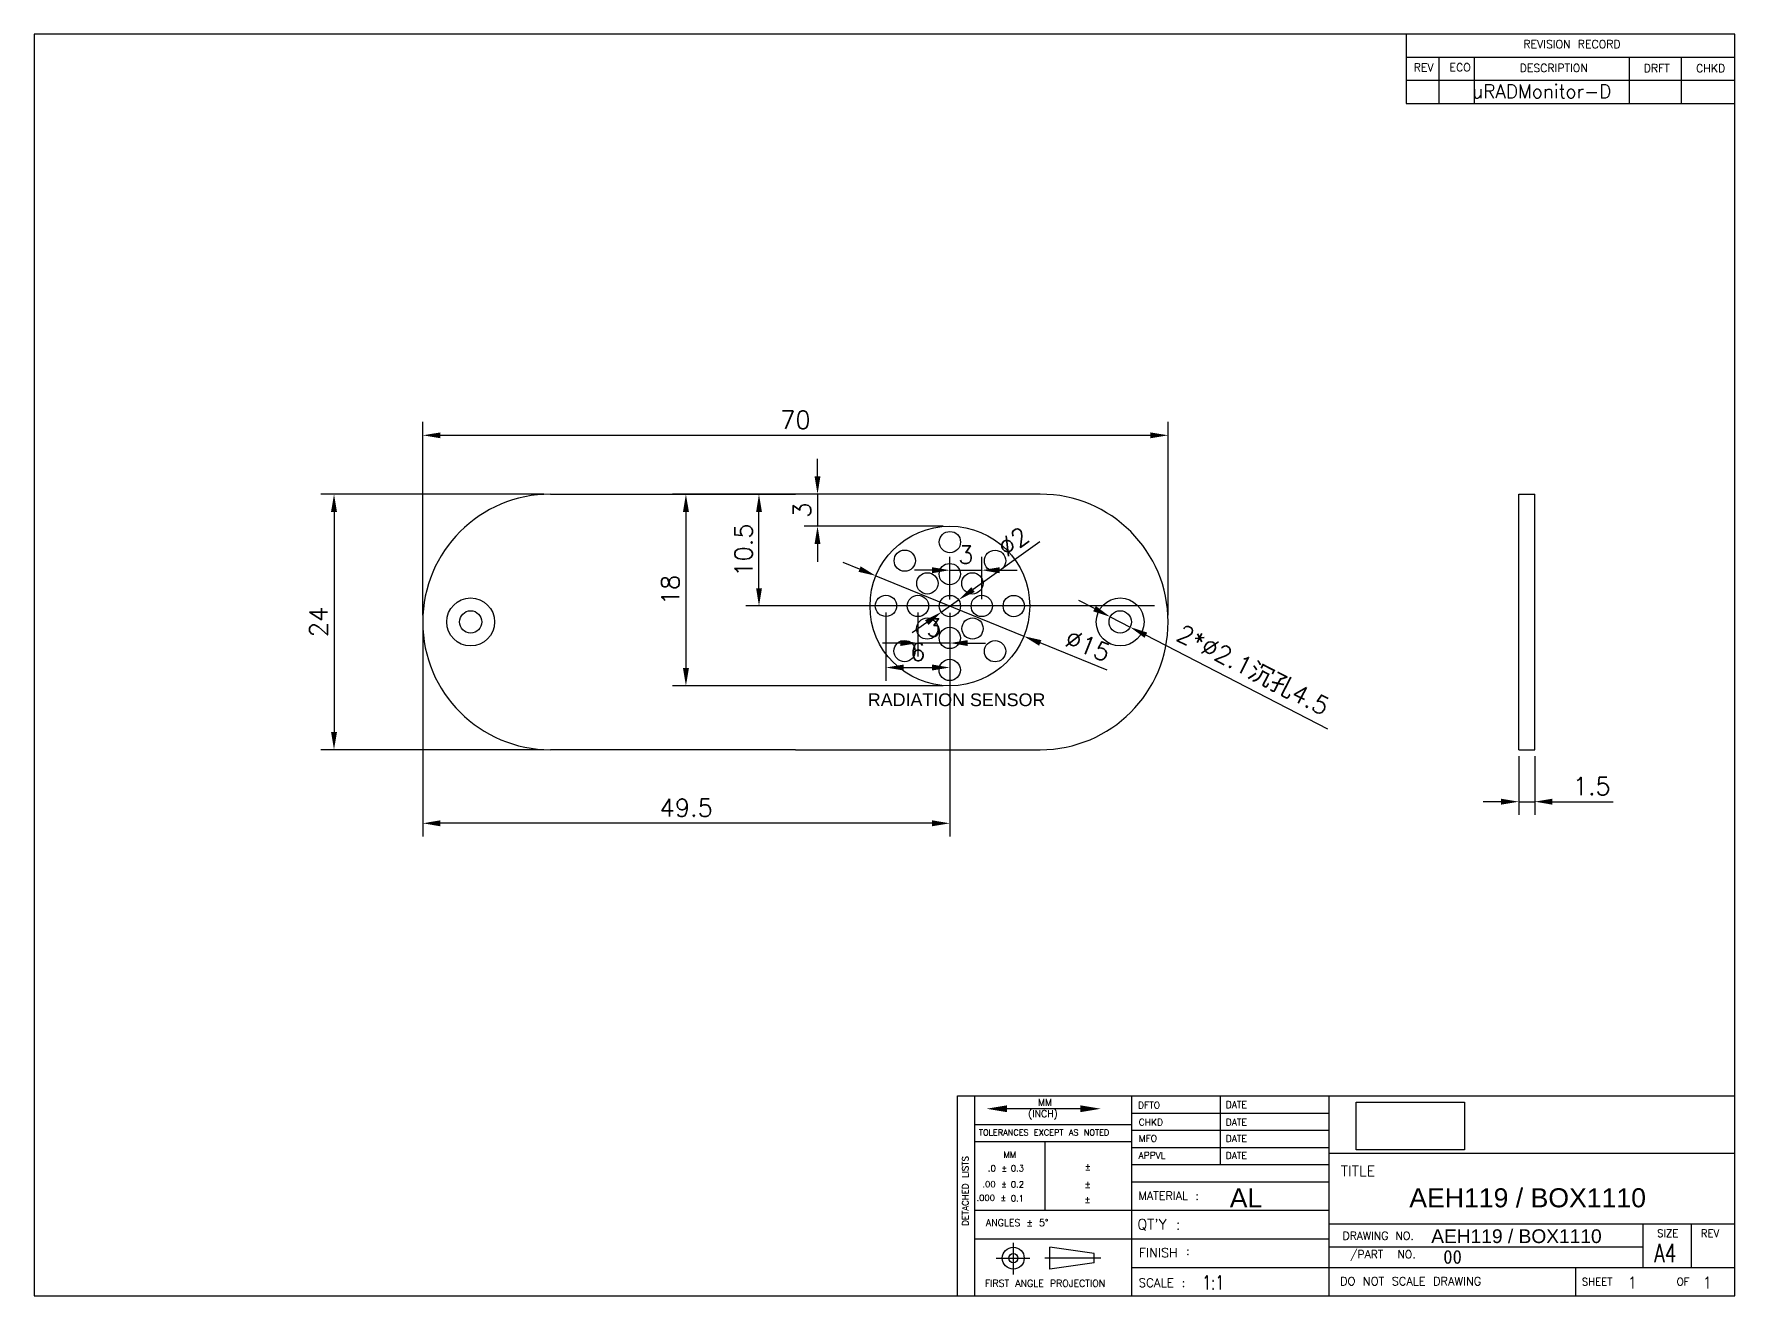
# Model space of a CAD drawing. Header units: millimetres. Extents: x 207 to 635, y 135 to 755.
# Drawn here: x 434.1 to 593.8, y 135.4 to 254 of the extents above; entities that cross this region are included whole.
import ezdxf
from ezdxf.enums import TextEntityAlignment as Align

# ---------------------------------------------------------------- set-up
doc = ezdxf.new("R2010")
doc.units = ezdxf.units.MM
for name, color, linetype, lineweight in [('CAXA0', 7, 'Continuous', 70), ('标注', 3, 'Continuous', 0), ('绘图', 7, 'Continuous', 35)]:
    doc.layers.add(name, color=color, linetype=linetype, lineweight=lineweight)
doc.styles.add('_YES', font='ROMANC.SHX', dxfattribs={"height": 1.5})
doc.styles.add('ADESK2', font='romans')
doc.styles.get("Standard").update_dxf_attribs({"font": 'txt.shx'})
doc.styles.add('样式 1', font='Arial.ttf')
doc.dimstyles.new('ISO-25', dxfattribs={"dimtxt": 2.5, "dimasz": 2, "dimexe": 1.25, "dimexo": 0.625, "dimtad": 1, "dimdsep": 46, "dimtxsty": 'Standard', "dimcen": 2.5, "dimclrt": 256, "dimadec": 0, "dimazin": 0, "dimtfac": 1, "dimtmove": 0, "dimatfit": 3, "dimfxl": 1, "dimarcsym": 0})
picture_1 = doc.add_image_def('image1.jpg', size_in_pixel=(1070, 473))

# ---------------------------------------------------------------- blocks, each defined once
blk = doc.blocks.new('*D28')
at = {"layer": 'Defpoints', "color": 0, "lineweight": 35, "transparency": 16777216}
for p in [(482.59, 210.75), (462.26, 186.75), (482.59, 186.75)]:
    blk.add_point(p, dxfattribs=at)
at = {"layer": '标注', "color": 0, "lineweight": -2, "transparency": 16777216}
for p, q in [((481.97, 210.75), (461.01, 210.75)), ((462.26, 209.08), (462.26, 188.42)), ((481.97, 186.75), (461.01, 186.75))]:
    blk.add_line(p, q, dxfattribs=at)
at = {"layer": '标注', "color": 0, "lineweight": 35, "transparency": 16777216}
for points in [[(461.98, 209.08), (462.54, 209.08), (462.26, 210.75)], [(461.98, 188.42), (462.54, 188.42), (462.26, 186.75)]]:
    blk.add_solid(points, dxfattribs=at)
at = {"layer": '标注', "lineweight": 25, "transparency": 16777216, "insert": (460.8, 198.75), "char_height": 1.667, "attachment_point": 5, "rotation": 90}
blk.add_mtext('24', dxfattribs=at)
blk = doc.blocks.new('*D29')
at = {"layer": 'Defpoints', "color": 0, "lineweight": 35, "transparency": 16777216}
for p in [(540.59, 216.28), (470.59, 198.75), (540.59, 198.75)]:
    blk.add_point(p, dxfattribs=at)
at = {"layer": '标注', "color": 0, "lineweight": -2, "transparency": 16777216}
for p, q in [((470.59, 199.38), (470.59, 217.53)), ((540.59, 199.38), (540.59, 217.53)), ((472.26, 216.28), (538.93, 216.28))]:
    blk.add_line(p, q, dxfattribs=at)
at = {"layer": '标注', "color": 0, "lineweight": 35, "transparency": 16777216}
for points in [[(472.26, 216.55), (472.26, 216), (470.59, 216.28)], [(538.93, 216.55), (538.93, 216), (540.59, 216.28)]]:
    blk.add_solid(points, dxfattribs=at)
at = {"layer": '标注', "lineweight": 25, "transparency": 16777216, "insert": (505.59, 217.73), "char_height": 1.667, "attachment_point": 5}
blk.add_mtext('70', dxfattribs=at)
blk = doc.blocks.new('*D30')
at = {"layer": 'Defpoints', "color": 0, "lineweight": 35, "transparency": 16777216}
for p in [(535.16, 199.23), (537.02, 198.27)]:
    blk.add_point(p, dxfattribs=at)
at = {"layer": '标注', "color": 0, "lineweight": -2, "transparency": 16777216}
for p, q in [((533.68, 200), (532.2, 200.76)), ((535.16, 199.23), (537.02, 198.27)), ((555.58, 188.68), (538.51, 197.5))]:
    blk.add_line(p, q, dxfattribs=at)
at = {"layer": '标注', "color": 0, "lineweight": 35, "transparency": 16777216}
for points in [[(533.81, 200.24), (533.55, 199.75), (535.16, 199.23)], [(538.63, 197.75), (538.38, 197.26), (537.02, 198.27)]]:
    blk.add_solid(points, dxfattribs=at)
at = {"layer": '标注', "lineweight": 25, "transparency": 16777216, "insert": (548.54, 194.17), "char_height": 1.6667, "attachment_point": 5, "rotation": 332.6618}
blk.add_mtext('2*%%C2.1沉孔4.5', dxfattribs=at)
blk = doc.blocks.new('*D33')
at = {"layer": 'Defpoints', "color": 0, "lineweight": 35, "transparency": 16777216}
for p in [(573.52, 186.75), (575.02, 186.75), (575.02, 181.87)]:
    blk.add_point(p, dxfattribs=at)
at = {"layer": '标注', "color": 0, "lineweight": -2, "transparency": 16777216}
for p, q in [((573.52, 186.13), (573.52, 180.62)), ((575.02, 186.13), (575.02, 180.62)), ((571.86, 181.87), (570.19, 181.87)), ((573.52, 181.87), (575.02, 181.87)), ((576.69, 181.87), (582.38, 181.87))]:
    blk.add_line(p, q, dxfattribs=at)
at = {"layer": '标注', "color": 0, "lineweight": 35, "transparency": 16777216}
for points in [[(571.86, 182.15), (571.86, 181.59), (573.52, 181.87)], [(576.69, 182.15), (576.69, 181.59), (575.02, 181.87)]]:
    blk.add_solid(points, dxfattribs=at)
at = {"layer": '标注', "lineweight": 25, "transparency": 16777216, "insert": (580.37, 183.33), "char_height": 1.667, "attachment_point": 5}
blk.add_mtext('1.5', dxfattribs=at)
blk = doc.blocks.new('*D55')
at = {"layer": 'Defpoints', "color": 0, "lineweight": 35, "transparency": 16777216}
for p in [(513.15, 203.08), (527.04, 197.41)]:
    blk.add_point(p, dxfattribs=at)
at = {"layer": '标注', "color": 0, "lineweight": -2, "transparency": 16777216}
for p, q in [((511.61, 203.71), (510.07, 204.34)), ((513.15, 203.08), (527.04, 197.41)), ((534.88, 194.21), (528.58, 196.78))]:
    blk.add_line(p, q, dxfattribs=at)
at = {"layer": '标注', "color": 0, "lineweight": 35, "transparency": 16777216}
for points in [[(511.72, 203.97), (511.51, 203.46), (513.15, 203.08)], [(528.69, 197.04), (528.48, 196.52), (527.04, 197.41)]]:
    blk.add_solid(points, dxfattribs=at)
at = {"layer": '标注', "lineweight": 25, "transparency": 16777216, "insert": (533.06, 196.53), "char_height": 1.667, "attachment_point": 5, "rotation": 337.7794}
blk.add_mtext('∅15', dxfattribs=at)
blk = doc.blocks.new('*D58')
at = {"layer": 'Defpoints', "color": 0, "lineweight": 35, "transparency": 16777216}
for p in [(520.1, 200.25), (470.59, 199.38), (470.59, 179.84)]:
    blk.add_point(p, dxfattribs=at)
at = {"layer": '标注', "color": 0, "lineweight": -2, "transparency": 16777216}
for p, q in [((470.59, 198.75), (470.59, 178.59)), ((520.1, 199.62), (520.1, 178.59)), ((518.43, 179.84), (472.26, 179.84))]:
    blk.add_line(p, q, dxfattribs=at)
at = {"layer": '标注', "color": 0, "lineweight": 35, "transparency": 16777216}
for points in [[(472.26, 180.12), (472.26, 179.56), (470.59, 179.84)], [(518.43, 180.12), (518.43, 179.56), (520.1, 179.84)]]:
    blk.add_solid(points, dxfattribs=at)
at = {"layer": '标注', "lineweight": 35, "transparency": 16777216, "insert": (495.34, 181.3), "char_height": 1.667, "attachment_point": 5}
blk.add_mtext('49.5', dxfattribs=at)
blk = doc.blocks.new('*D59')
at = {"layer": 'Defpoints', "color": 0, "lineweight": 35, "transparency": 16777216}
for p in [(502.17, 210.75), (527.97, 210.75), (539.95, 200.25)]:
    blk.add_point(p, dxfattribs=at)
at = {"layer": '标注', "color": 0, "lineweight": -2, "transparency": 16777216}
for p, q in [((527.34, 210.75), (500.92, 210.75)), ((502.17, 201.91), (502.17, 209.08)), ((539.32, 200.25), (500.92, 200.25))]:
    blk.add_line(p, q, dxfattribs=at)
at = {"layer": '标注', "color": 0, "lineweight": 35, "transparency": 16777216}
for points in [[(501.9, 209.08), (502.45, 209.08), (502.17, 210.75)], [(501.9, 201.91), (502.45, 201.91), (502.17, 200.25)]]:
    blk.add_solid(points, dxfattribs=at)
at = {"layer": '标注', "lineweight": 35, "transparency": 16777216, "insert": (500.72, 205.5), "char_height": 1.667, "attachment_point": 5, "rotation": 90}
blk.add_mtext('10.5', dxfattribs=at)
blk = doc.blocks.new('*D60')
at = {"layer": 'Defpoints', "color": 0, "lineweight": 35, "transparency": 16777216}
for p in [(527.34, 210.75), (495.31, 192.75), (520.1, 192.75)]:
    blk.add_point(p, dxfattribs=at)
at = {"layer": '标注', "color": 0, "lineweight": -2, "transparency": 16777216}
for p, q in [((526.72, 210.75), (494.06, 210.75)), ((495.31, 209.08), (495.31, 194.41)), ((519.47, 192.75), (494.06, 192.75))]:
    blk.add_line(p, q, dxfattribs=at)
at = {"layer": '标注', "color": 0, "lineweight": 35, "transparency": 16777216}
for points in [[(495.03, 209.08), (495.59, 209.08), (495.31, 210.75)], [(495.03, 194.41), (495.59, 194.41), (495.31, 192.75)]]:
    blk.add_solid(points, dxfattribs=at)
at = {"layer": '标注', "lineweight": 35, "transparency": 16777216, "insert": (493.85, 201.75), "char_height": 1.667, "attachment_point": 5, "rotation": 90}
blk.add_mtext('18', dxfattribs=at)
blk = doc.blocks.new('*D61')
at = {"layer": 'Defpoints', "color": 0, "lineweight": 35, "transparency": 16777216}
for p in [(526.72, 210.75), (507.67, 207.75), (520.1, 207.75)]:
    blk.add_point(p, dxfattribs=at)
at = {"layer": '标注', "color": 0, "lineweight": -2, "transparency": 16777216}
for p, q in [((507.67, 212.42), (507.67, 214.08)), ((526.09, 210.75), (506.42, 210.75)), ((507.67, 210.75), (507.67, 207.75)), ((519.47, 207.75), (506.42, 207.75)), ((507.67, 206.08), (507.67, 204.41))]:
    blk.add_line(p, q, dxfattribs=at)
at = {"layer": '标注', "color": 0, "lineweight": 35, "transparency": 16777216}
for points in [[(507.39, 212.42), (507.94, 212.42), (507.67, 210.75)], [(507.39, 206.08), (507.94, 206.08), (507.67, 207.75)]]:
    blk.add_solid(points, dxfattribs=at)
at = {"layer": '标注', "lineweight": 35, "transparency": 16777216, "insert": (506.21, 209.25), "char_height": 1.67, "attachment_point": 5, "rotation": 90}
blk.add_mtext('3', dxfattribs=at)
blk = doc.blocks.new('*D104')
at = {"layer": 'Defpoints', "color": 0, "lineweight": 35, "transparency": 16777216}
for p in [(520.91, 200.83), (519.28, 199.67)]:
    blk.add_point(p, dxfattribs=at)
at = {"layer": '标注', "color": 0, "lineweight": -2, "transparency": 16777216}
for p, q in [((528.56, 206.28), (522.27, 201.79)), ((519.28, 199.67), (520.91, 200.83)), ((517.93, 198.7), (516.57, 197.73))]:
    blk.add_line(p, q, dxfattribs=at)
at = {"layer": '标注', "color": 0, "lineweight": 35, "transparency": 16777216}
for points in [[(522.11, 202.02), (522.43, 201.57), (520.91, 200.83)], [(517.76, 198.92), (518.09, 198.47), (519.28, 199.67)]]:
    blk.add_solid(points, dxfattribs=at)
at = {"layer": '标注', "lineweight": 25, "transparency": 16777216, "insert": (526.07, 206.3), "char_height": 1.667, "attachment_point": 5, "rotation": 35.4867}
blk.add_mtext('∅2', dxfattribs=at)
blk = doc.blocks.new('*D110')
at = {"layer": 'Defpoints', "color": 0, "lineweight": 35, "transparency": 16777216}
for p in [(514.09, 200.26), (520.1, 199.62), (520.1, 194.47)]:
    blk.add_point(p, dxfattribs=at)
at = {"layer": '标注', "color": 0, "lineweight": -2, "transparency": 16777216}
for p, q in [((514.09, 199.64), (514.09, 193.22)), ((520.1, 199), (520.1, 193.22)), ((515.76, 194.47), (518.43, 194.47))]:
    blk.add_line(p, q, dxfattribs=at)
at = {"layer": '标注', "color": 0, "lineweight": 35, "transparency": 16777216}
for points in [[(515.76, 194.75), (515.76, 194.19), (514.09, 194.47)], [(518.43, 194.75), (518.43, 194.19), (520.1, 194.47)]]:
    blk.add_solid(points, dxfattribs=at)
at = {"layer": '标注', "lineweight": 35, "transparency": 16777216, "insert": (517.09, 195.93), "char_height": 1.67, "attachment_point": 5}
blk.add_mtext('6', dxfattribs=at)
blk = doc.blocks.new('*D111')
at = {"layer": 'Defpoints', "color": 0, "lineweight": 35, "transparency": 16777216}
for p in [(517.1, 200.25), (520.1, 200.25), (517.1, 196.77)]:
    blk.add_point(p, dxfattribs=at)
at = {"layer": '标注', "color": 0, "lineweight": -2, "transparency": 16777216}
for p, q in [((517.1, 199.63), (517.1, 195.52)), ((520.1, 199.62), (520.1, 195.52)), ((515.43, 196.77), (513.76, 196.77)), ((520.1, 196.77), (517.1, 196.77)), ((521.76, 196.77), (523.43, 196.77))]:
    blk.add_line(p, q, dxfattribs=at)
at = {"layer": '标注', "color": 0, "lineweight": 35, "transparency": 16777216}
for points in [[(515.43, 197.04), (515.43, 196.49), (517.1, 196.77)], [(521.76, 197.04), (521.76, 196.49), (520.1, 196.77)]]:
    blk.add_solid(points, dxfattribs=at)
at = {"layer": '标注', "lineweight": 35, "transparency": 16777216, "insert": (518.6, 198.22), "char_height": 1.67, "attachment_point": 5}
blk.add_mtext('3', dxfattribs=at)
blk = doc.blocks.new('*D112')
at = {"layer": 'Defpoints', "color": 0, "lineweight": 35, "transparency": 16777216}
for p in [(523.09, 203.61), (520.1, 200.25), (523.09, 200.25)]:
    blk.add_point(p, dxfattribs=at)
at = {"layer": '标注', "color": 0, "lineweight": -2, "transparency": 16777216}
for p, q in [((520.1, 200.87), (520.1, 204.86)), ((523.09, 200.88), (523.09, 204.86)), ((518.43, 203.61), (516.76, 203.61)), ((520.1, 203.61), (523.09, 203.61)), ((524.76, 203.61), (526.43, 203.61))]:
    blk.add_line(p, q, dxfattribs=at)
at = {"layer": '标注', "color": 0, "lineweight": 35, "transparency": 16777216}
for points in [[(518.43, 203.89), (518.43, 203.33), (520.1, 203.61)], [(524.76, 203.89), (524.76, 203.33), (523.09, 203.61)]]:
    blk.add_solid(points, dxfattribs=at)
at = {"layer": '标注', "lineweight": 35, "transparency": 16777216, "insert": (521.6, 205.07), "char_height": 1.67, "attachment_point": 5}
blk.add_mtext('3', dxfattribs=at)

msp = doc.modelspace()

# ---------------------------------------------------------------- linework, layer by layer
at = {"layer": 'CAXA0', "color": 0, "lineweight": 25}
for p, q in [((593.828, 253.966), (434.087, 253.966)), ((434.087, 253.966), (434.087, 135.448)), ((434.087, 253.966), (434.087, 135.448)), ((434.087, 253.966), (434.087, 135.448)), ((562.963, 253.966), (562.963, 247.444)), ((593.828, 135.448), (593.828, 253.966)), ((562.963, 251.792), (593.828, 251.792)), ((566.06, 247.444), (566.06, 251.792)), ((569.364, 247.444), (569.364, 251.792)), ((583.933, 247.444), (583.933, 251.792)), ((588.816, 247.444), (588.816, 251.792)), ((562.963, 249.618), (593.828, 249.618)), ((562.963, 247.444), (593.828, 247.444)), ((522.438, 135.448), (522.438, 154.235)), ((537.154, 154.235), (537.154, 135.448)), ((545.513, 147.794), (545.513, 154.235)), ((555.717, 135.448), (555.717, 154.235)), ((532.415, 153.034), (525.422, 153.034)), ((537.154, 152.625), (555.717, 152.625)), ((522.438, 151.551), (537.154, 151.551)), ((537.154, 151.014), (555.717, 151.014)), ((522.438, 149.941), (537.154, 149.941)), ((529.061, 143.5), (529.061, 149.941)), ((537.154, 149.404), (555.717, 149.404)), ((555.717, 148.867), (593.828, 148.867)), ((537.154, 147.794), (555.717, 147.794)), ((537.154, 146.184), (555.717, 146.184)), ((522.438, 143.5), (555.717, 143.5)), ((555.717, 142.212), (593.828, 142.212)), ((585.201, 138.132), (585.201, 142.212)), ((589.749, 138.132), (589.749, 142.212)), ((522.438, 140.816), (555.717, 140.816)), ((524.452, 138.998), (527.592, 138.998)), ((526.05, 140.425), (526.05, 137.458)), ((534.272, 138.998), (529.019, 138.998)), ((529.476, 137.971), (529.476, 140.026)), ((533.643, 139.427), (529.476, 140.026)), ((533.643, 138.57), (533.643, 139.427)), ((555.717, 140.074), (585.201, 140.074)), ((533.643, 138.57), (529.476, 137.971)), ((537.154, 138.132), (555.717, 138.132)), ((555.717, 138.132), (593.828, 138.132)), ((578.872, 135.448), (578.872, 138.132)), ((434.087, 135.448), (593.828, 135.448))]:
    msp.add_line(p, q, dxfattribs=at)
at = {"layer": 'CAXA0', "color": 0, "linetype": 'Continuous', "lineweight": 25}
for p, q in [((520.828, 135.448), (520.828, 154.235)), ((520.828, 154.235), (593.828, 154.235))]:
    msp.add_line(p, q, dxfattribs=at)
at = {"layer": 'CAXA0', "color": 0, "lineweight": 25}
for radius in [1.028, 0.428]:
    msp.add_circle((526.05, 138.998), radius, dxfattribs=at)
for points in [[(525.47, 152.712), (525.47, 153.356), (523.538, 153.034)], [(532.339, 153.356), (532.339, 152.712), (534.272, 153.034)]]:
    msp.add_solid(points, dxfattribs=at)
at = {"layer": '绘图', "lineweight": 25}
for p, q in [((482.592, 210.75), (505.592, 210.75)), ((527.967, 210.75), (504.342, 210.75)), ((528.592, 210.75), (505.592, 210.75)), ((573.522, 210.75), (575.022, 210.75)), ((573.522, 186.75), (573.522, 210.75)), ((575.022, 186.75), (575.022, 210.75)), ((505.592, 186.75), (482.592, 186.75)), ((505.592, 186.75), (528.592, 186.75)), ((573.522, 186.75), (575.022, 186.75))]:
    msp.add_line(p, q, dxfattribs=at)
for centre, radius in [((520.097, 200.246), 7.5), ((475.092, 198.75), 2.25), ((475.092, 198.75), 1.05), ((536.092, 198.75), 2.25), ((536.092, 198.75), 1.05)]:
    msp.add_circle(centre, radius, dxfattribs=at)
at = {"layer": '绘图', "color": 1, "lineweight": 25}
for centre in [(520.097, 206.249), (515.863, 204.504), (524.342, 204.491), (517.982, 202.372), (520.088, 203.243), (522.21, 202.372), (514.092, 200.263), (517.098, 200.254), (520.097, 200.246), (523.095, 200.255), (526.101, 200.246), (517.971, 198.131), (520.089, 197.247), (522.223, 198.133), (515.839, 196.012), (524.342, 196.001), (520.08, 194.241)]:
    msp.add_circle(centre, 1, dxfattribs=at)
at = {"layer": '绘图', "lineweight": 25}
for centre, start, end in [((482.592, 198.75), 90, 270), ((528.592, 198.75), 270, 90)]:
    msp.add_arc(centre, 12, start, end, dxfattribs=at)

# ---------------------------------------------------------------- texts
at = {"lineweight": 25, "ltscale": 0.4, "style": '样式 1'}
msp.add_text('RADIATION SENSOR', height=1.2, dxfattribs=at).set_placement((520.729, 190.841), align=Align.CENTER)
at = {"layer": 'CAXA0', "color": 0, "lineweight": 25}
for s, height, p in [('REVISION RECORD', 0.75147, (573.954, 252.637)), ('ECO', 0.7515, (567.014, 250.462)), ('DRFT', 0.7515, (585.253, 250.393)), ('CHKD', 0.7515, (590.176, 250.38)), ('MM', 0.6441, (528.371, 153.319)), ('DFTO', 0.6261, (537.77, 153.057)), ('(INCH)', 0.6441, (527.444, 152.247)), ('CHKD', 0.6261, (537.84, 151.453)), ('TOLERANCES EXCEPT AS NOTED', 0.55824, (522.828, 150.525)), ('MFO', 0.6261, (537.834, 149.934)), ('MM ', 0.5797, (525.13, 148.43)), ('APPVL', 0.6261, (537.806, 148.344)), ('.0 %%P ', 0.5797, (523.669, 147.146)), ('0.3', 0.5797, (525.817, 147.146)), (' %%P', 0.6441, (532.17, 147.271)), ('TITLE', 0.9919, (556.808, 146.687)), ('.00 %%P ', 0.5797, (523.151, 145.657)), ('0.2', 0.5797, (525.817, 145.633)), (' %%P', 0.6441, (532.16, 145.617)), ('.000 %%P ', 0.5797, (522.597, 144.373)), ('0.1', 0.5797, (525.817, 144.326)), (' %%P', 0.6441, (532.143, 144.19)), ('MATERIAL :', 0.771, (537.802, 144.479)), ('ANGLES %%P 5%%d', 0.64412, (523.485, 142.007)), ("QT'Y :", 0.9739, (537.707, 141.691)), ('DRAWING NO.', 0.74347, (556.976, 140.727)), ('FINISH', 0.8696, (537.845, 139.083)), ('/PART  NO.', 0.7435, (557.677, 138.993)), ('FIRST ANGLE PROJECTION', 0.64412, (523.381, 136.314)), ('SCALE :', 0.8116, (537.827, 136.287)), ('DO NOT SCALE DRAWING', 0.7826, (556.741, 136.445))]:
    msp.add_text(s, height=height, dxfattribs=at).set_placement(p)
for s, height, style, p in [('REV', 0.7515, 'ADESK2', (563.659, 250.447)), ('DESCRIPTION', 0.75147, 'ADESK2', (573.605, 250.403)), ('uRADMonitor-D', 1.26998, 'ADESK2', (569.15, 247.943)), ('DATE', 0.628, 'ADESK2', (546.005, 153.101)), ('DATE', 0.628, 'ADESK2', (546.005, 151.445)), ('DATE', 0.628, 'ADESK2', (546.005, 149.912)), ('DATE', 0.628, 'ADESK2', (546.005, 148.318)), ('SIZE', 0.6978, 'ADESK2', (586.513, 140.987)), ('REV', 0.6978, 'ADESK2', (590.613, 140.987)), (':', 0.671, '_YES', (542.304, 139.321)), ('SHEET', 0.6978, 'ADESK2', (579.439, 136.441)), ('OF', 0.6978, 'ADESK2', (588.351, 136.445))]:
    msp.add_text(s, height=height, dxfattribs=dict(at, style=style)).set_placement(p)
msp.add_text('DETACHED LISTS', height=0.59044, rotation=90, dxfattribs=at).set_placement((521.841, 142.039))
at = {"layer": 'CAXA0', "color": 0, "lineweight": 25, "width": 0.75}
msp.add_text('A4', height=1.7176, dxfattribs=at).set_placement((586.239, 138.618))
at = {"layer": 'CAXA0', "color": 0, "lineweight": 25}
for s, insert, char_height, width, attachment_point in [('{\\fArial|b0|i0|c0|p34;AL}', (547.909, 144.657), 1.78921, 39.01583, 5), ('{\\fArial|b0|i0|c0|p34;AEH119 / BOX1110}', (574.356, 144.657), 1.78921, 39.01583, 5), ('{\\fArial|b0|i0|c0|p32;AEH119 / BOX1110}', (565.303, 141.708), 1.28823, 38.50474, 1), ('{\\fSimSun|b0|i0|c134|p2;00}', (566.429, 139.767), 1.28823, 38.50474, 1)]:
    msp.add_mtext(s, dxfattribs=dict(at, insert=insert, char_height=char_height, width=width, attachment_point=attachment_point))
at = {"layer": 'CAXA0', "color": 0, "lineweight": 25, "width": 0.75}
msp.add_attdef('1:1', (543.792, 136.072), '', height=1.288, dxfattribs=at)
at = {"layer": 'CAXA0', "color": 0, "lineweight": 25}
for p, s in [((583.742, 136.162), 'X'), ((590.776, 136.162), 'Y')]:
    msp.add_attdef('1', p, s, height=1.074, dxfattribs=at)

# ---------------------------------------------------------------- dimensions: what is measured, and where the dimension line sits
at = {"layer": '标注', "lineweight": 25}
for base, p1, p2, picture, middle in [((540.592, 216.276), (470.592, 198.75), (540.592, 198.75), '*D29', (505.592, 217.734)), ((575.022, 181.868), (573.522, 186.75), (575.022, 186.75), '*D33', (580.369, 183.326))]:
    dim = msp.add_linear_dim(base=base, p1=p1, p2=p2, dimstyle='ISO-25', override={"dimtxt": 1.6667, "dimasz": 1.6667, "dimgap": 0.6245}, dxfattribs=at)
    dim.commit()
    dim.dimension.update_dxf_attribs({"geometry": picture, "text_midpoint": middle})
at = {"layer": '标注', "lineweight": 35}
dim = msp.add_linear_dim(base=(507.665, 207.746), p1=(526.717, 210.75), p2=(520.097, 207.746), angle=90, dimstyle='ISO-25', override={"dimtxt": 1.6667, "dimasz": 1.6667, "dimgap": 0.6245}, dxfattribs=at)
dim.commit()
dim.dimension.update_dxf_attribs({"geometry": '*D61', "text_midpoint": (507.665, 209.248), "dimtype": 160})
at = {"layer": '标注', "lineweight": 25}
dim = msp.add_linear_dim(base=(462.259, 186.75), p1=(482.592, 210.75), p2=(482.592, 186.75), angle=90, dimstyle='ISO-25', override={"dimtxt": 1.6667, "dimasz": 1.6667, "dimgap": 0.6245}, dxfattribs=at)
dim.commit()
dim.dimension.update_dxf_attribs({"geometry": '*D28', "text_midpoint": (460.801, 198.75)})
at = {"layer": '标注', "lineweight": 35}
for base, p1, p2, picture, middle in [((495.31, 192.746), (527.342, 210.75), (520.097, 192.746), '*D60', (493.853, 201.748)), ((502.175, 210.75), (539.947, 200.246), (527.967, 210.75), '*D59', (500.717, 205.498))]:
    dim = msp.add_linear_dim(base=base, p1=p1, p2=p2, angle=90, dimstyle='ISO-25', override={"dimtxt": 1.6667, "dimasz": 1.6667, "dimgap": 0.6245}, dxfattribs=at)
    dim.commit()
    dim.dimension.update_dxf_attribs({"geometry": picture, "text_midpoint": middle})
at = {"layer": '标注', "lineweight": 25}
dim = msp.add_diameter_dim_2p(p1=(519.283, 199.665), p2=(520.911, 200.826), dimstyle='ISO-25', override={"dimtxt": 1.6667, "dimasz": 1.6667, "dimgap": 0.6245}, dxfattribs=at)
dim.commit()
dim.dimension.update_dxf_attribs({"geometry": '*D104', "text_midpoint": (526.919, 205.11), "dimtype": 163})
at = {"layer": '标注', "lineweight": 35}
dim = msp.add_linear_dim(base=(523.095, 203.609), p1=(520.097, 200.246), p2=(523.095, 200.255), dimstyle='ISO-25', override={"dimtxt": 1.6667, "dimasz": 1.6667, "dimgap": 0.6245}, dxfattribs=at)
dim.commit()
dim.dimension.update_dxf_attribs({"geometry": '*D112', "text_midpoint": (521.596, 203.609), "dimtype": 160})
at = {"layer": '标注', "lineweight": 25}
dim = msp.add_diameter_dim_2p(p1=(513.154, 203.082), p2=(527.04, 197.409), dimstyle='ISO-25', override={"dimtxt": 1.6667, "dimasz": 1.6667, "dimgap": 0.6245}, dxfattribs=at)
dim.commit()
dim.dimension.update_dxf_attribs({"geometry": '*D55', "text_midpoint": (533.055, 196.527)})
at = {"layer": '标注', "lineweight": 35}
for base, p1, p2, picture, middle in [((470.5922, 179.8411), (520.097, 200.2457), (470.5922, 199.3752), '*D58', (495.3446, 181.2989)), ((517.098, 196.767), (520.097, 200.246), (517.098, 200.254), '*D111', (518.598, 198.225)), ((520.097, 194.46773), (514.09203, 200.26293), (520.097, 199.62073), '*D110', (517.09451, 195.92558))]:
    dim = msp.add_linear_dim(base=base, p1=p1, p2=p2, dimstyle='ISO-25', override={"dimtxt": 1.6667, "dimasz": 1.6667, "dimgap": 0.6245}, dxfattribs=at)
    dim.commit()
    dim.dimension.update_dxf_attribs({"geometry": picture, "text_midpoint": middle})
at = {"layer": '标注', "lineweight": 25}
dim = msp.add_diameter_dim_2p(p1=(535.159, 199.232), p2=(537.025, 198.268), text='2*%%C2.1沉孔4.5', dimstyle='ISO-25', override={"dimtxt": 1.6667, "dimasz": 1.6667, "dimgap": 0.6245}, dxfattribs=at)
dim.commit()
dim.dimension.update_dxf_attribs({"geometry": '*D30', "text_midpoint": (548.54, 194.17)})

# ---------------------------------------------------------------- pictures from other files: only their frames are drawn
at = {"layer": '绘图', "lineweight": 25}
image = msp.add_image(picture_1, insert=(558.266, 149.175), size_in_units=(10.146, 4.485), dxfattribs=at)
image.dxf.flags = 7

doc.saveas('drawing.dxf')
